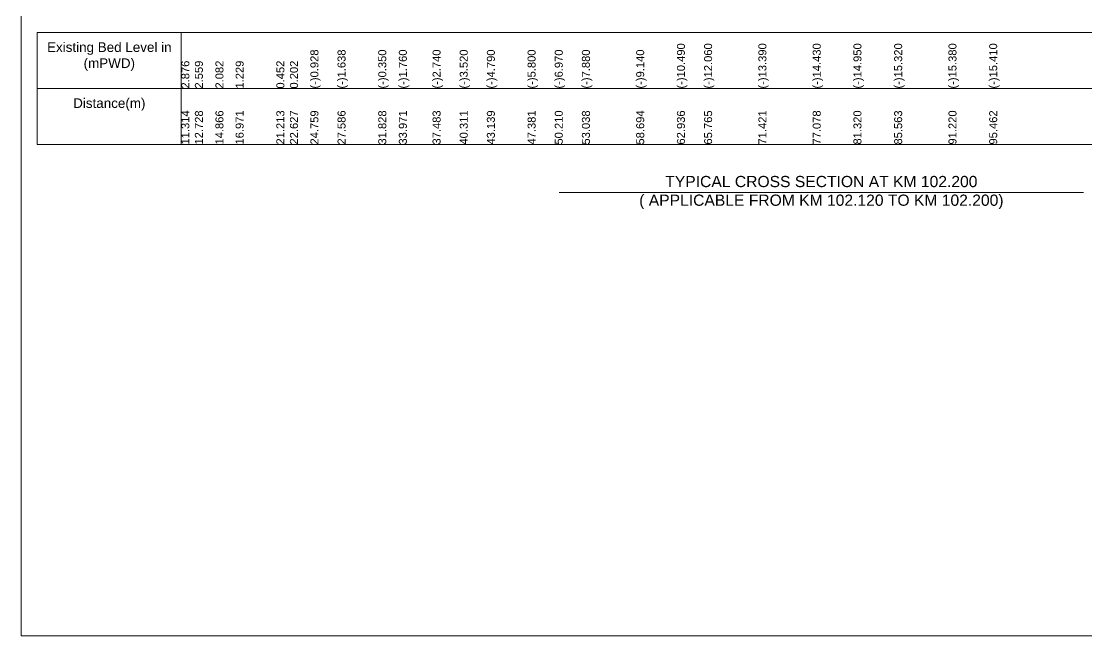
# Model space of a CAD drawing. Header units: inches. Extents: x 89000 to 380017, y -7071 to 0.
# Drawn here: x 220000 to 226658, y -7071 to -3229 of the extents above; entities that cross this region are included whole.
import ezdxf

# ---------------------------------------------------------------- set-up
doc = ezdxf.new("R2010")
doc.units = ezdxf.units.IN
doc.header["$LTSCALE"] = 7
doc.header["$MEASUREMENT"] = 0
for name, color, linetype, lineweight in [('Cross section Data Border', 7, 'Continuous', 9), ('Cross Section Labels', 7, 'Continuous', 9), ('Long Section Labels', 7, 'Continuous', 9)]:
    doc.layers.add(name, color=color, linetype=linetype, lineweight=lineweight)
doc.styles.get("Standard").update_dxf_attribs({"font": 'arial.ttf'})

msp = doc.modelspace()

# ---------------------------------------------------------------- linework, layer by layer
at = {"layer": 'Cross section Data Border'}
msp.add_lwpolyline([(220100, -3300), (226900.36827, -3300), (226900.36827, -4000), (220100, -4000)], close=True, dxfattribs=at)
for points in [[(221000, -3300), (221000, -4000)], [(220100, -3650), (226900.36827, -3650)]]:
    msp.add_lwpolyline(points, dxfattribs=at)
at = {"layer": 'Cross Section Labels'}
msp.add_lwpolyline([(220000, 0), (230000, 0), (230000, -7071), (220000, -7071)], close=True, dxfattribs=at)
msp.add_lwpolyline([(223362, -4300), (225000, -4300), (226638, -4300)], dxfattribs=at)

# ---------------------------------------------------------------- texts
at = {"layer": 'Cross section Data Border', "char_height": 60, "width": 800, "attachment_point": 5}
for s, insert in [('Existing Bed Level in (mPWD)', (220550, -3450)), ('Distance(m)', (220550, -3750))]:
    msp.add_mtext(s, dxfattribs=dict(at, insert=insert))
at = {"layer": 'Cross Section Labels', "insert": (225000, -4300), "char_height": 70, "attachment_point": 5}
msp.add_mtext('TYPICAL CROSS SECTION AT KM 102.200^J( APPLICABLE FROM KM 102.120 TO KM 102.200)', dxfattribs=at)
at = {"layer": 'Long Section Labels', "char_height": 50, "attachment_point": 1, "rotation": 90}
for s, insert in [('(-)10.490', (224097.36604, -3650)), ('(-)12.060', (224267.06142, -3650)), ('(-)13.390', (224606.45461, -3650)), ('(-)14.430', (224945.85045, -3650)), ('(-)14.950', (225200.39874, -3650)), ('(-)15.320', (225454.94803, -3650)), ('(-)15.380', (225794.34842, -3650)), ('(-)15.410', (226048.89955, -3650)), ('(-)0.928', (221806.7077, -3650)), ('(-)1.638', (221976.3512, -3650)), ('(-)0.350', (222230.83715, -3650)), ('(-)1.760', (222359.41202, -3650)), ('(-)2.740', (222570.17727, -3650)), ('(-)3.520', (222739.85481, -3650)), ('(-)4.790', (222909.53604, -3650)), ('(-)5.800', (223164.06335, -3650)), ('(-)6.970', (223333.75114, -3650)), ('(-)7.880', (223503.44084, -3650)), ('(-)9.140', (223842.82483, -3650)), ('2.876', (221000, -3650)), ('2.559', (221084.85281, -3650)), ('2.082', (221213.14161, -3650)), ('1.229', (221339.41125, -3650)), ('0.452', (221593.9697, -3650)), ('0.202', (221678.82251, -3650)), ('11.314', (221000, -4000)), ('12.728', (221084.85281, -4000)), ('14.866', (221213.14161, -4000)), ('16.971', (221339.41125, -4000)), ('21.213', (221593.9697, -4000)), ('22.627', (221678.82251, -4000)), ('24.759', (221806.7077, -4000)), ('27.586', (221976.3512, -4000)), ('31.828', (222230.83715, -4000)), ('33.971', (222359.41202, -4000)), ('37.483', (222570.17727, -4000)), ('40.311', (222739.85481, -4000)), ('43.139', (222909.53604, -4000)), ('47.381', (223164.06335, -4000)), ('50.210', (223333.75114, -4000)), ('53.038', (223503.44084, -4000)), ('58.694', (223842.82483, -4000)), ('62.936', (224097.36604, -4000)), ('65.765', (224267.06142, -4000)), ('71.421', (224606.45461, -4000)), ('77.078', (224945.85045, -4000)), ('81.320', (225200.39874, -4000)), ('85.563', (225454.94803, -4000)), ('91.220', (225794.34842, -4000)), ('95.462', (226048.89955, -4000))]:
    msp.add_mtext(s, dxfattribs=dict(at, insert=insert))

doc.saveas('drawing.dxf')
